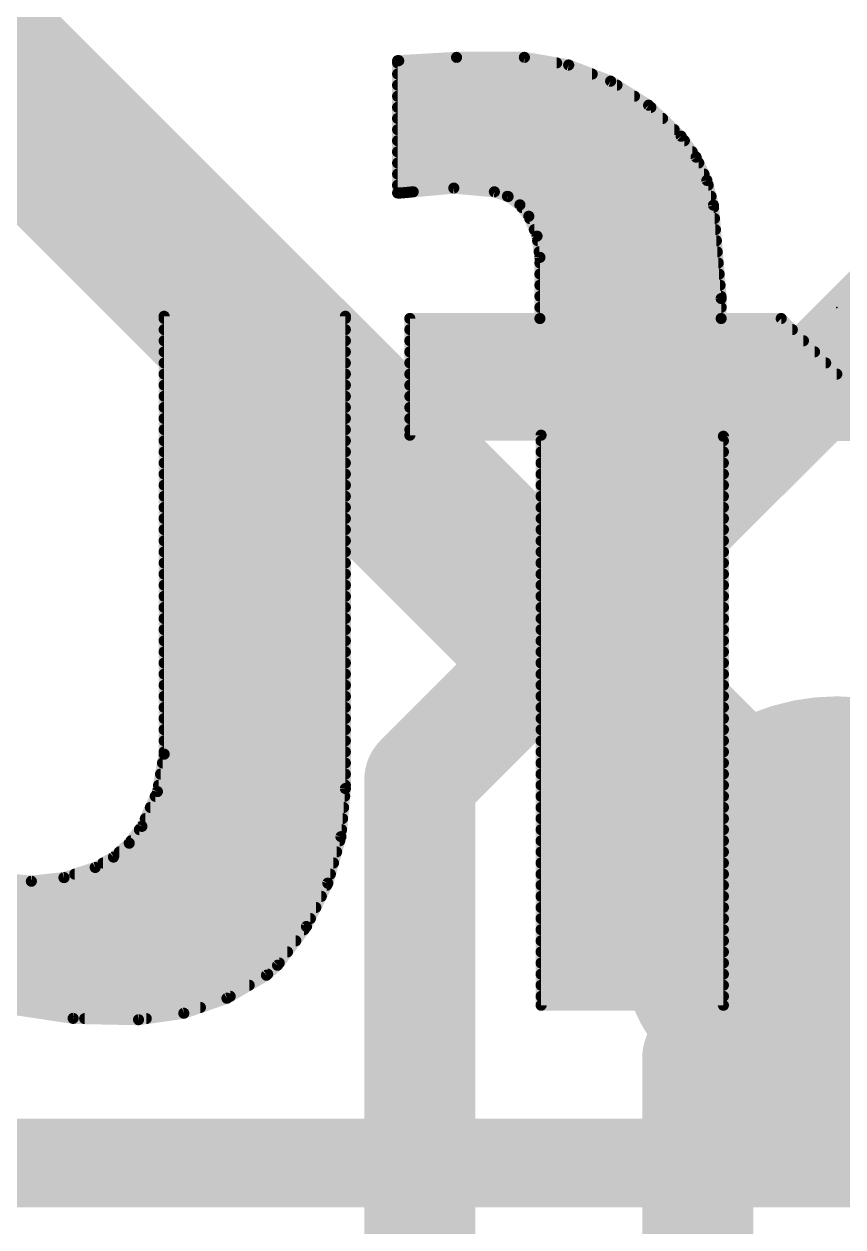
# Model space of a CAD drawing. Extents: x -33 to 74, y -11 to 28.
# Drawn here: x 17.193 to 19.064, y 11.868 to 14.618 of the extents above; entities that cross this region are included whole.
import ezdxf

# ---------------------------------------------------------------- set-up
doc = ezdxf.new("R2010")
doc.units = 0
for name, color, linetype in [('1', 12, 'CONTINUOUS'), ('16', 132, 'CONTINUOUS'), ('18', 110, 'CONTINUOUS'), ('21', 41, 'CONTINUOUS'), ('22', 40, 'CONTINUOUS'), ('23', 53, 'CONTINUOUS')]:
    doc.layers.add(name, color=color, linetype=linetype)

# ---------------------------------------------------------------- blocks, each defined once
blk = doc.blocks.new('ROUNDV')
at = {"const_width": 0.5}
blk.add_lwpolyline([(0, -0.25, 1), (0, 0.25, 1), (0, -0.25)], format="xyb", dxfattribs=at)

msp = doc.modelspace()

# ---------------------------------------------------------------- linework, layer by layer
at = {"layer": '1', "const_width": 0.254}
for points in [[(20.6375, 15.4305), (18.0975, 12.8905)], [(18.0975, 11.2903), (18.0975, 12.8905)], [(18.7325, 12.2555), (19.05, 12.573)], [(18.7325, 11.2903), (18.7325, 12.2555)]]:
    msp.add_lwpolyline(points, dxfattribs=at)
at = {"layer": '1', "const_width": 0.127}
for points in [[(18.161, 12.8905, 1), (18.034, 12.8905)], [(18.0526, 12.9354, 1), (18.1424, 12.8456)], [(19.0949, 12.5281, 1), (19.0051, 12.6179)], [(18.796, 12.2555, 1), (18.669, 12.2555)], [(18.6876, 12.3004, 1), (18.7774, 12.2106)]]:
    msp.add_lwpolyline(points, format="xyb", dxfattribs=at)
at = {"layer": '16', "const_width": 0.4064}
msp.add_lwpolyline([(19.05, 12.573), (16.51, 15.113)], dxfattribs=at)
at = {"layer": '16', "const_width": 0.2032}
msp.add_lwpolyline([(18.9782, 12.5012, 1), (19.1218, 12.6448)], format="xyb", dxfattribs=at)
at = {"layer": '21', "const_width": 0.2032}
msp.add_lwpolyline([(14.7193, 12.0142), (23.3807, 12.0142)], dxfattribs=at)
at = {"layer": '22', "const_width": 0.0127}
for points in [[(18.0467, 14.5403, 1), (18.0467, 14.5276)], [(18.0531, 14.5339, 1), (18.0404, 14.5339)], [(18.0488, 14.5402, 1), (18.0496, 14.5276)], [(18.0492, 14.5276, 1), (18.0492, 14.5403)], [(18.1813, 14.5479, 1), (18.1813, 14.5352)], [(18.1817, 14.5352, 1), (18.1809, 14.5478)], [(18.3374, 14.5478, 1), (18.3352, 14.5352)], [(18.3363, 14.5352, 1), (18.3363, 14.5479)], [(18.0467, 14.5351, 1), (18.0467, 14.5225)], [(18.41, 14.5225, 1), (18.41, 14.5351)], [(18.4398, 14.53, 1), (18.4352, 14.5181)], [(18.4364, 14.5178, 1), (18.4386, 14.5303)], [(18.0467, 14.5098, 1), (18.0467, 14.4971)], [(18.0467, 14.4844, 1), (18.0467, 14.4717)], [(18.4911, 14.4971, 1), (18.4911, 14.5098)], [(18.5368, 14.4925, 1), (18.53, 14.4818)], [(18.5311, 14.4812, 1), (18.5356, 14.4931)], [(18.5478, 14.4717, 1), (18.5478, 14.4844)], [(18.0467, 14.4589, 1), (18.0467, 14.4463)], [(18.5878, 14.4463, 1), (18.5878, 14.4589)], [(18.0467, 14.4336, 1), (18.0467, 14.4209)], [(18.6245, 14.4367, 1), (18.6157, 14.4275)], [(18.6167, 14.4268, 1), (18.6235, 14.4375)], [(18.6253, 14.4209, 1), (18.6253, 14.4336)], [(18.0467, 14.4082, 1), (18.0467, 14.3955)], [(18.6519, 14.3955, 1), (18.6519, 14.4082)], [(18.0467, 14.3827, 1), (18.0467, 14.3701)], [(18.6785, 14.3701, 1), (18.6785, 14.3827)], [(18.0467, 14.3574, 1), (18.0467, 14.3447)], [(18.6996, 14.3649, 1), (18.6892, 14.3575)], [(18.69, 14.3566, 1), (18.6988, 14.3658)], [(18.7017, 14.3447, 1), (18.7017, 14.3574)], [(18.0467, 14.332, 1), (18.0467, 14.3193)], [(18.7198, 14.3193, 1), (18.7198, 14.332)], [(18.7342, 14.3162, 1), (18.7227, 14.3108)], [(18.0467, 14.3065, 1), (18.0467, 14.2939)], [(18.7232, 14.3098, 1), (18.7336, 14.3172)], [(18.7346, 14.2939, 1), (18.7346, 14.3065)], [(18.0467, 14.2812, 1), (18.0467, 14.2685)], [(18.7465, 14.2685, 1), (18.7465, 14.2812)], [(18.7594, 14.262, 1), (18.7471, 14.2588)], [(18.0467, 14.2558, 1), (18.0467, 14.2431)], [(18.0467, 14.2379, 1), (18.0467, 14.2253)], [(18.0537, 14.2379, 1), (18.0549, 14.2253)], [(18.0543, 14.2253, 1), (18.0543, 14.2379)], [(18.0817, 14.2405, 1), (18.0829, 14.2279)], [(18.0829, 14.2279, 1), (18.0817, 14.2405)], [(18.1756, 14.2491, 1), (18.1744, 14.2365)], [(18.1756, 14.2365, 1), (18.1744, 14.2491)], [(18.2698, 14.2402, 1), (18.2656, 14.2282)], [(18.2671, 14.2279, 1), (18.2683, 14.2405)], [(18.7475, 14.2577, 1), (18.759, 14.2631)], [(18.7561, 14.2431, 1), (18.7561, 14.2558)], [(18.0404, 14.2316, 1), (18.0531, 14.2316)], [(18.2975, 14.2303, 1), (18.2975, 14.2177)], [(18.3027, 14.2287, 1), (18.2953, 14.2183)], [(18.297, 14.2175, 1), (18.3011, 14.2295)], [(18.331, 14.2083, 1), (18.321, 14.2004)], [(18.3223, 14.1992, 1), (18.3297, 14.2095)], [(18.7744, 14.2042, 1), (18.7618, 14.2032)], [(18.7628, 14.2177, 1), (18.7628, 14.2303)], [(18.3305, 14.205, 1), (18.3305, 14.1923)], [(18.3523, 14.1807, 1), (18.3405, 14.1759)], [(18.3414, 14.1744, 1), (18.3514, 14.1822)], [(18.762, 14.2021, 1), (18.7742, 14.2053)], [(18.7685, 14.1923, 1), (18.7685, 14.205)], [(18.3485, 14.1796, 1), (18.3485, 14.1669)], [(18.359, 14.1541, 1), (18.359, 14.1415)], [(18.7706, 14.1669, 1), (18.7706, 14.1796)], [(18.7727, 14.1415, 1), (18.7727, 14.1541)], [(18.3715, 14.1338, 1), (18.3589, 14.1321)], [(18.3593, 14.1305, 1), (18.371, 14.1354)], [(18.3666, 14.1288, 1), (18.3666, 14.1161)], [(18.7748, 14.1161, 1), (18.7748, 14.1288)], [(18.3701, 14.1034, 1), (18.3701, 14.0907)], [(18.7769, 14.0907, 1), (18.7769, 14.1034)], [(18.3782, 14.0843, 1), (18.3654, 14.0843)], [(18.3655, 14.0834, 1), (18.3781, 14.0852)], [(18.3718, 14.0779, 1), (18.3718, 14.0653)], [(18.7791, 14.0653, 1), (18.7791, 14.0779)], [(18.3718, 14.0526, 1), (18.3718, 14.0399)], [(18.7812, 14.0399, 1), (18.7812, 14.0526)], [(18.3718, 14.0272, 1), (18.3718, 14.0145)], [(18.7833, 14.0145, 1), (18.7833, 14.0272)], [(18.3718, 14.0017, 1), (18.3718, 13.9891)], [(18.7922, 13.9903, 1), (18.7795, 13.9903)], [(18.7795, 13.9898, 1), (18.7921, 13.9908)], [(18.7854, 13.9891, 1), (18.7854, 14.0017)], [(18.3718, 13.9764, 1), (18.3718, 13.9637)], [(18.7858, 13.9637, 1), (18.7858, 13.9764)], [(17.5197, 13.9497, 1), (17.5069, 13.9497)], [(17.5133, 13.951, 1), (17.5133, 13.9383)], [(17.5133, 13.956, 1), (17.5133, 13.9434)], [(17.9337, 13.9497, 1), (17.921, 13.9497)], [(17.9273, 13.9434, 1), (17.9273, 13.956)], [(17.9273, 13.9383, 1), (17.9273, 13.951)], [(18.081, 13.9446, 1), (18.0682, 13.9446)], [(18.0746, 13.951, 1), (18.0746, 13.9383)], [(18.3654, 13.9446, 1), (18.3782, 13.9446)], [(18.3718, 13.951, 1), (18.3718, 13.9383)], [(18.3718, 13.9383, 1), (18.3718, 13.951)], [(18.7858, 13.951, 1), (18.7858, 13.9383)], [(18.7795, 13.9446, 1), (18.7922, 13.9446)], [(18.7858, 13.9383, 1), (18.7858, 13.951)], [(18.9275, 13.9491, 1), (18.9185, 13.9401)], [(18.923, 13.9383, 1), (18.923, 13.951)], [(17.5133, 13.9255, 1), (17.5133, 13.9129)], [(17.9273, 13.9129, 1), (17.9273, 13.9255)], [(18.0746, 13.9255, 1), (18.0746, 13.9129)], [(18.9484, 13.9129, 1), (18.9484, 13.9255)], [(17.5133, 13.9002, 1), (17.5133, 13.8875)], [(17.9273, 13.8875, 1), (17.9273, 13.9002)], [(18.0746, 13.9002, 1), (18.0746, 13.8875)], [(18.9738, 13.8875, 1), (18.9738, 13.9002)], [(17.5133, 13.8748, 1), (17.5133, 13.8621)], [(17.9273, 13.8621, 1), (17.9273, 13.8748)], [(18.0746, 13.8748, 1), (18.0746, 13.8621)], [(18.9992, 13.8621, 1), (18.9992, 13.8748)], [(17.5133, 13.8493, 1), (17.5133, 13.8367)], [(17.5133, 13.8239, 1), (17.5133, 13.8113)], [(17.9273, 13.8367, 1), (17.9273, 13.8493)], [(17.9273, 13.8113, 1), (17.9273, 13.8239)], [(18.0746, 13.8493, 1), (18.0746, 13.8367)], [(18.0746, 13.8239, 1), (18.0746, 13.8113)], [(19.0246, 13.8367, 1), (19.0246, 13.8493)], [(19.05, 13.8113, 1), (19.05, 13.8239)], [(17.5133, 13.7986, 1), (17.5133, 13.7859)], [(17.9273, 13.7859, 1), (17.9273, 13.7986)], [(18.0746, 13.7986, 1), (18.0746, 13.7859)], [(17.5133, 13.7731, 1), (17.5133, 13.7605)], [(17.9273, 13.7605, 1), (17.9273, 13.7731)], [(18.0746, 13.7731, 1), (18.0746, 13.7605)], [(17.5133, 13.7477, 1), (17.5133, 13.7351)], [(17.9273, 13.7351, 1), (17.9273, 13.7477)], [(18.0746, 13.7477, 1), (18.0746, 13.7351)], [(17.5133, 13.7224, 1), (17.5133, 13.7097)], [(17.9273, 13.7097, 1), (17.9273, 13.7224)], [(18.0746, 13.7224, 1), (18.0746, 13.7097)], [(17.5133, 13.6969, 1), (17.5133, 13.6843)], [(17.9273, 13.6843, 1), (17.9273, 13.6969)], [(18.0746, 13.6969, 1), (18.0746, 13.6843)], [(17.5133, 13.6715, 1), (17.5133, 13.6589)], [(17.9273, 13.6589, 1), (17.9273, 13.6715)], [(18.0682, 13.6779, 1), (18.081, 13.6779)], [(18.0746, 13.6843, 1), (18.0746, 13.6716)], [(18.3808, 13.6779, 1), (18.3681, 13.6779)], [(18.3744, 13.6715, 1), (18.3744, 13.6589)], [(18.3744, 13.6716, 1), (18.3744, 13.6843)], [(18.7973, 13.6754, 1), (18.7845, 13.6754)], [(18.7909, 13.6817, 1), (18.7909, 13.6691)], [(18.7909, 13.6589, 1), (18.7909, 13.6715)], [(17.5133, 13.6462, 1), (17.5133, 13.6335)], [(17.9273, 13.6335, 1), (17.9273, 13.6462)], [(18.3744, 13.6462, 1), (18.3744, 13.6335)], [(18.7909, 13.6335, 1), (18.7909, 13.6462)], [(17.5133, 13.6207, 1), (17.5133, 13.6081)], [(17.9273, 13.6081, 1), (17.9273, 13.6207)], [(18.3744, 13.6207, 1), (18.3744, 13.6081)], [(18.7909, 13.6081, 1), (18.7909, 13.6207)], [(17.5133, 13.5953, 1), (17.5133, 13.5827)], [(17.9273, 13.5827, 1), (17.9273, 13.5953)], [(18.3744, 13.5953, 1), (18.3744, 13.5827)], [(18.7909, 13.5827, 1), (18.7909, 13.5953)], [(17.5133, 13.57, 1), (17.5133, 13.5573)], [(17.9273, 13.5573, 1), (17.9273, 13.57)], [(18.3744, 13.57, 1), (18.3744, 13.5573)], [(18.7909, 13.5573, 1), (18.7909, 13.57)], [(17.5133, 13.5445, 1), (17.5133, 13.5319)], [(17.9273, 13.5319, 1), (17.9273, 13.5445)], [(18.3744, 13.5445, 1), (18.3744, 13.5319)], [(18.7909, 13.5319, 1), (18.7909, 13.5445)], [(17.5133, 13.5191, 1), (17.5133, 13.5065)], [(17.9273, 13.5065, 1), (17.9273, 13.5191)], [(18.3744, 13.5191, 1), (18.3744, 13.5065)], [(18.7909, 13.5065, 1), (18.7909, 13.5191)], [(17.5133, 13.4938, 1), (17.5133, 13.4811)], [(17.5133, 13.4684, 1), (17.5133, 13.4557)], [(17.9273, 13.4811, 1), (17.9273, 13.4938)], [(17.9273, 13.4557, 1), (17.9273, 13.4684)], [(18.3744, 13.4938, 1), (18.3744, 13.4811)], [(18.3744, 13.4684, 1), (18.3744, 13.4557)], [(18.7909, 13.4811, 1), (18.7909, 13.4938)], [(18.7909, 13.4557, 1), (18.7909, 13.4684)], [(17.5133, 13.4429, 1), (17.5133, 13.4303)], [(17.9273, 13.4303, 1), (17.9273, 13.4429)], [(18.3744, 13.4429, 1), (18.3744, 13.4303)], [(18.7909, 13.4303, 1), (18.7909, 13.4429)], [(17.5133, 13.4176, 1), (17.5133, 13.4049)], [(17.9273, 13.4049, 1), (17.9273, 13.4176)], [(18.3744, 13.4176, 1), (18.3744, 13.4049)], [(18.7909, 13.4049, 1), (18.7909, 13.4176)], [(17.5133, 13.3922, 1), (17.5133, 13.3795)], [(17.9273, 13.3795, 1), (17.9273, 13.3922)], [(18.3744, 13.3922, 1), (18.3744, 13.3795)], [(18.7909, 13.3795, 1), (18.7909, 13.3922)], [(17.5133, 13.3667, 1), (17.5133, 13.3541)], [(17.9273, 13.3541, 1), (17.9273, 13.3667)], [(18.3744, 13.3667, 1), (18.3744, 13.3541)], [(18.7909, 13.3541, 1), (18.7909, 13.3667)], [(17.5133, 13.3414, 1), (17.5133, 13.3287)], [(17.9273, 13.3287, 1), (17.9273, 13.3414)], [(18.3744, 13.3414, 1), (18.3744, 13.3287)], [(18.7909, 13.3287, 1), (18.7909, 13.3414)], [(17.5133, 13.316, 1), (17.5133, 13.3033)], [(17.9273, 13.3033, 1), (17.9273, 13.316)], [(18.3744, 13.316, 1), (18.3744, 13.3033)], [(18.7909, 13.3033, 1), (18.7909, 13.316)], [(17.5133, 13.2905, 1), (17.5133, 13.2779)], [(17.9273, 13.2779, 1), (17.9273, 13.2905)], [(18.3744, 13.2905, 1), (18.3744, 13.2779)], [(18.7909, 13.2779, 1), (18.7909, 13.2905)], [(17.5133, 13.2652, 1), (17.5133, 13.2525)], [(17.9273, 13.2525, 1), (17.9273, 13.2652)], [(18.3744, 13.2652, 1), (18.3744, 13.2525)], [(18.7909, 13.2525, 1), (18.7909, 13.2652)], [(17.5133, 13.2398, 1), (17.5133, 13.2271)], [(17.9273, 13.2271, 1), (17.9273, 13.2398)], [(18.3744, 13.2398, 1), (18.3744, 13.2271)], [(18.7909, 13.2271, 1), (18.7909, 13.2398)], [(17.5133, 13.2143, 1), (17.5133, 13.2017)], [(17.9273, 13.2017, 1), (17.9273, 13.2143)], [(18.3744, 13.2143, 1), (18.3744, 13.2017)], [(18.7909, 13.2017, 1), (18.7909, 13.2143)], [(17.5133, 13.189, 1), (17.5133, 13.1763)], [(17.9273, 13.1763, 1), (17.9273, 13.189)], [(18.3744, 13.189, 1), (18.3744, 13.1763)], [(18.7909, 13.1763, 1), (18.7909, 13.189)], [(17.5133, 13.1636, 1), (17.5133, 13.1509)], [(17.5133, 13.1381, 1), (17.5133, 13.1255)], [(17.9273, 13.1509, 1), (17.9273, 13.1636)], [(17.9273, 13.1255, 1), (17.9273, 13.1381)], [(18.3744, 13.1636, 1), (18.3744, 13.1509)], [(18.3744, 13.1381, 1), (18.3744, 13.1255)], [(18.7909, 13.1509, 1), (18.7909, 13.1636)], [(18.7909, 13.1255, 1), (18.7909, 13.1381)], [(17.5133, 13.1128, 1), (17.5133, 13.1001)], [(17.9273, 13.1001, 1), (17.9273, 13.1128)], [(18.3744, 13.1128, 1), (18.3744, 13.1001)], [(18.7909, 13.1001, 1), (18.7909, 13.1128)], [(17.5133, 13.0874, 1), (17.5133, 13.0747)], [(17.9273, 13.0747, 1), (17.9273, 13.0874)], [(18.3744, 13.0874, 1), (18.3744, 13.0747)], [(18.7909, 13.0747, 1), (18.7909, 13.0874)], [(17.5133, 13.0619, 1), (17.5133, 13.0493)], [(17.9273, 13.0493, 1), (17.9273, 13.0619)], [(18.3744, 13.0619, 1), (18.3744, 13.0493)], [(18.7909, 13.0493, 1), (18.7909, 13.0619)], [(17.5133, 13.0366, 1), (17.5133, 13.0239)], [(17.9273, 13.0239, 1), (17.9273, 13.0366)], [(18.3744, 13.0366, 1), (18.3744, 13.0239)], [(18.7909, 13.0239, 1), (18.7909, 13.0366)], [(17.5133, 13.0112, 1), (17.5133, 12.9985)], [(17.9273, 12.9985, 1), (17.9273, 13.0112)], [(18.3744, 13.0112, 1), (18.3744, 12.9985)], [(18.7909, 12.9985, 1), (18.7909, 13.0112)], [(17.5133, 12.9857, 1), (17.5133, 12.9731)], [(17.9273, 12.9731, 1), (17.9273, 12.9857)], [(18.3744, 12.9857, 1), (18.3744, 12.9731)], [(18.7909, 12.9731, 1), (18.7909, 12.9857)], [(17.5133, 12.9604, 1), (17.5133, 12.9477)], [(17.5069, 12.9489, 1), (17.5197, 12.9489)], [(17.5196, 12.9478, 1), (17.507, 12.95)], [(17.9273, 12.9477, 1), (17.9273, 12.9604)], [(18.3744, 12.9604, 1), (18.3744, 12.9477)], [(18.7909, 12.9477, 1), (18.7909, 12.9604)], [(17.5097, 12.935, 1), (17.5097, 12.9223)], [(17.9273, 12.9223, 1), (17.9273, 12.935)], [(18.3744, 12.935, 1), (18.3744, 12.9223)], [(18.7909, 12.9223, 1), (18.7909, 12.935)], [(17.5051, 12.9095, 1), (17.5051, 12.8969)], [(17.9273, 12.8969, 1), (17.9273, 12.9095)], [(18.3744, 12.9095, 1), (18.3744, 12.8969)], [(18.7909, 12.8969, 1), (18.7909, 12.9095)], [(17.4917, 12.8644, 1), (17.5042, 12.8621)], [(17.5038, 12.8607, 1), (17.4922, 12.8658)], [(17.5006, 12.8841, 1), (17.5006, 12.8715)], [(17.9336, 12.8696, 1), (17.921, 12.8708)], [(17.921, 12.8702, 1), (17.9337, 12.8702)], [(17.9273, 12.8715, 1), (17.9273, 12.8841)], [(18.3744, 12.8841, 1), (18.3744, 12.8715)], [(18.7909, 12.8715, 1), (18.7909, 12.8841)], [(17.4931, 12.8588, 1), (17.4931, 12.8461)], [(17.9257, 12.8461, 1), (17.9257, 12.8588)], [(18.3744, 12.8588, 1), (18.3744, 12.8461)], [(18.7909, 12.8461, 1), (18.7909, 12.8588)], [(17.4704, 12.8079, 1), (17.4704, 12.7953)], [(17.4818, 12.8333, 1), (17.4818, 12.8207)], [(17.921, 12.7953, 1), (17.921, 12.8079)], [(17.9233, 12.8207, 1), (17.9233, 12.8333)], [(18.3744, 12.8333, 1), (18.3744, 12.8207)], [(18.3744, 12.8079, 1), (18.3744, 12.7953)], [(18.7909, 12.8207, 1), (18.7909, 12.8333)], [(18.7909, 12.7953, 1), (18.7909, 12.8079)], [(17.4568, 12.7826, 1), (17.4568, 12.7699)], [(17.4567, 12.7864, 1), (17.4683, 12.7812)], [(17.4676, 12.78, 1), (17.4574, 12.7876)], [(17.9187, 12.7699, 1), (17.9187, 12.7826)], [(18.3744, 12.7826, 1), (18.3744, 12.7699)], [(18.7909, 12.7699, 1), (18.7909, 12.7826)], [(17.4378, 12.7406, 1), (17.4294, 12.7501)], [(17.4377, 12.7571, 1), (17.4377, 12.7445)], [(17.9109, 12.7608, 1), (17.9235, 12.7596)], [(17.9233, 12.7585, 1), (17.9111, 12.7619)], [(17.9145, 12.7445, 1), (17.9145, 12.7571)], [(18.3744, 12.7571, 1), (18.3744, 12.7445)], [(18.7909, 12.7445, 1), (18.7909, 12.7571)], [(17.411, 12.7317, 1), (17.411, 12.7191)], [(17.4286, 12.7492, 1), (17.4387, 12.7415)], [(17.9074, 12.7191, 1), (17.9074, 12.7317)], [(18.3744, 12.7317, 1), (18.3744, 12.7191)], [(18.7909, 12.7191, 1), (18.7909, 12.7317)], [(17.3737, 12.7064, 1), (17.3737, 12.6937)], [(17.3934, 12.7183, 1), (17.4018, 12.7088)], [(17.4007, 12.7081, 1), (17.3944, 12.7191)], [(17.9002, 12.6937, 1), (17.9002, 12.7064)], [(18.3744, 12.7064, 1), (18.3744, 12.6937)], [(18.7909, 12.6937, 1), (18.7909, 12.7064)], [(17.2825, 12.6727, 1), (17.2865, 12.6606)], [(17.2852, 12.6603, 1), (17.2838, 12.673)], [(17.309, 12.6809, 1), (17.309, 12.6683)], [(17.3527, 12.6953, 1), (17.3589, 12.6843)], [(17.3578, 12.6838, 1), (17.3538, 12.6958)], [(17.8931, 12.6683, 1), (17.8931, 12.6809)], [(18.3744, 12.6809, 1), (18.3744, 12.6683)], [(18.7909, 12.6683, 1), (18.7909, 12.6809)], [(17.2093, 12.6647, 1), (17.2107, 12.6521)], [(17.2094, 12.6521, 1), (17.2106, 12.6647)], [(17.8811, 12.6556, 1), (17.8934, 12.6522)], [(17.8929, 12.6511, 1), (17.8815, 12.6567)], [(17.8849, 12.6429, 1), (17.8849, 12.6555)], [(18.3744, 12.6555, 1), (18.3744, 12.6429)], [(18.7909, 12.6429, 1), (18.7909, 12.6555)], [(17.8724, 12.6175, 1), (17.8724, 12.6302)], [(18.3744, 12.6302, 1), (18.3744, 12.6175)], [(18.7909, 12.6175, 1), (18.7909, 12.6302)], [(17.8599, 12.5921, 1), (17.8599, 12.6047)], [(18.3744, 12.6047, 1), (18.3744, 12.5921)], [(18.7909, 12.5921, 1), (18.7909, 12.6047)], [(17.8435, 12.551, 1), (17.8333, 12.5586)], [(17.8474, 12.5667, 1), (17.8474, 12.5793)], [(18.3744, 12.5793, 1), (18.3744, 12.5667)], [(18.7909, 12.5667, 1), (18.7909, 12.5793)], [(17.8327, 12.5576, 1), (17.8441, 12.552)], [(17.833, 12.5413, 1), (17.833, 12.554)], [(18.3744, 12.554, 1), (18.3744, 12.5413)], [(18.7909, 12.5413, 1), (18.7909, 12.554)], [(17.8141, 12.5159, 1), (17.8141, 12.5285)], [(18.3744, 12.5285, 1), (18.3744, 12.5159)], [(18.7909, 12.5159, 1), (18.7909, 12.5285)], [(17.7762, 12.4651, 1), (17.7762, 12.4778)], [(17.7951, 12.4905, 1), (17.7951, 12.5031)], [(18.3744, 12.4778, 1), (18.3744, 12.4651)], [(18.3744, 12.5031, 1), (18.3744, 12.4905)], [(18.7909, 12.4905, 1), (18.7909, 12.5031)], [(18.7909, 12.4651, 1), (18.7909, 12.4778)], [(17.7502, 12.438, 1), (17.7438, 12.449)], [(17.7498, 12.4397, 1), (17.7498, 12.4523)], [(17.7673, 12.4701, 1), (17.7775, 12.4625)], [(17.7766, 12.4616, 1), (17.7682, 12.471)], [(18.3744, 12.4523, 1), (18.3744, 12.4397)], [(18.7909, 12.4397, 1), (18.7909, 12.4523)], [(17.7077, 12.4143, 1), (17.7077, 12.4269)], [(17.7428, 12.4482, 1), (17.7512, 12.4388)], [(18.3744, 12.4269, 1), (18.3744, 12.4143)], [(18.7909, 12.4143, 1), (18.7909, 12.4269)], [(17.6536, 12.3964, 1), (17.66, 12.3854)], [(17.6589, 12.3849, 1), (17.6547, 12.3969)], [(17.6642, 12.3889, 1), (17.6642, 12.4016)], [(18.3744, 12.4016, 1), (18.3744, 12.3889)], [(18.7909, 12.3889, 1), (18.7909, 12.4016)], [(17.5961, 12.3635, 1), (17.5961, 12.3762)], [(18.3681, 12.3749, 1), (18.3808, 12.3749)], [(18.3744, 12.3812, 1), (18.3744, 12.3686)], [(18.7845, 12.3749, 1), (18.7973, 12.3749)], [(18.7909, 12.3686, 1), (18.7909, 12.3812)], [(17.3056, 12.3513, 1), (17.3053, 12.3386)], [(17.3045, 12.3387, 1), (17.3064, 12.3512)], [(17.3318, 12.3507, 1), (17.3318, 12.3381)], [(17.454, 12.3482, 1), (17.4558, 12.3356)], [(17.4548, 12.3356, 1), (17.455, 12.3482)], [(17.4725, 12.3381, 1), (17.4725, 12.3507)], [(17.5562, 12.3626, 1), (17.5603, 12.3506)], [(17.5591, 12.3503, 1), (17.5573, 12.3629)]]:
    msp.add_lwpolyline(points, format="xyb", dxfattribs=at)
at = {"layer": '22', "const_width": 0.0254}
for points in [[(18.0492, 14.5339), (18.0467, 14.5339)], [(18.0467, 14.5339), (18.0467, 14.2316)], [(18.1813, 14.5415), (18.0492, 14.5339)], [(18.3363, 14.5415), (18.1813, 14.5415)], [(18.4375, 14.5241), (18.3363, 14.5415)], [(18.0467, 14.5288), (18.41, 14.5288)], [(18.5334, 14.4871), (18.4375, 14.5241)], [(18.0467, 14.5034), (18.4911, 14.5034)], [(18.0467, 14.478), (18.5478, 14.478)], [(18.6201, 14.4321), (18.5334, 14.4871)], [(18.0467, 14.4526), (18.5878, 14.4526)], [(18.0467, 14.4272), (18.6253, 14.4272)], [(18.6944, 14.3612), (18.6201, 14.4321)], [(18.0467, 14.4018), (18.6519, 14.4018)], [(18.0467, 14.3764), (18.6785, 14.3764)], [(18.0467, 14.351), (18.7017, 14.351)], [(18.7284, 14.3135), (18.6944, 14.3612)], [(18.0467, 14.3256), (18.7198, 14.3256)], [(18.7533, 14.2604), (18.7284, 14.3135)], [(18.0467, 14.3002), (18.7346, 14.3002)], [(18.0467, 14.2748), (18.7465, 14.2748)], [(18.7681, 14.2037), (18.7533, 14.2604)], [(18.0467, 14.2494), (18.7561, 14.2494)], [(18.0467, 14.2316), (18.0543, 14.2316)], [(18.0543, 14.2316), (18.0823, 14.2342)], [(18.0823, 14.2342), (18.175, 14.2428)], [(18.175, 14.2428), (18.2677, 14.2342)], [(18.2677, 14.2342), (18.299, 14.2235)], [(18.2975, 14.224), (18.7628, 14.224)], [(18.299, 14.2235), (18.326, 14.2043)], [(18.326, 14.2043), (18.3464, 14.1783)], [(18.7858, 13.9903), (18.7681, 14.2037)], [(18.3305, 14.1986), (18.7685, 14.1986)], [(18.3464, 14.1783), (18.3652, 14.1329)], [(18.3485, 14.1732), (18.7706, 14.1732)], [(18.359, 14.1478), (18.7727, 14.1478)], [(18.3652, 14.1329), (18.3718, 14.0843)], [(18.3666, 14.1224), (18.7748, 14.1224)], [(18.3701, 14.097), (18.7769, 14.097)], [(18.3718, 14.0843), (18.3718, 13.9446)], [(18.3718, 14.0716), (18.7791, 14.0716)], [(18.3718, 14.0462), (18.7812, 14.0462)], [(18.3718, 14.0208), (18.7833, 14.0208)], [(18.3718, 13.9954), (18.7854, 13.9954)], [(18.7858, 13.9446), (18.7858, 13.9903)], [(18.3718, 13.97), (18.7858, 13.97)], [(17.5133, 12.9489), (17.5133, 13.9497)], [(17.5133, 13.9497), (17.9273, 13.9497)], [(17.5133, 13.9446), (17.9273, 13.9446)], [(17.9273, 13.9497), (17.9273, 12.8702)], [(18.3718, 13.9446), (18.0746, 13.9446)], [(18.0746, 13.9446), (18.0746, 13.6779)], [(18.3718, 13.9446), (18.7858, 13.9446)], [(18.923, 13.9446), (18.7858, 13.9446)], [(19.1897, 13.6779), (18.923, 13.9446)], [(17.5133, 13.9192), (17.9273, 13.9192)], [(18.0746, 13.9192), (18.9484, 13.9192)], [(17.5133, 13.8938), (17.9273, 13.8938)], [(18.0746, 13.8938), (18.9738, 13.8938)], [(17.5133, 13.8684), (17.9273, 13.8684)], [(18.0746, 13.8684), (18.9992, 13.8684)], [(17.5133, 13.843), (17.9273, 13.843)], [(17.5133, 13.8176), (17.9273, 13.8176)], [(18.0746, 13.843), (19.0246, 13.843)], [(18.0746, 13.8176), (19.05, 13.8176)], [(17.5133, 13.7922), (17.9273, 13.7922)], [(18.0746, 13.7922), (19.0754, 13.7922)], [(17.5133, 13.7668), (17.9273, 13.7668)], [(18.0746, 13.7668), (19.1008, 13.7668)], [(17.5133, 13.7414), (17.9273, 13.7414)], [(18.0746, 13.7414), (19.1262, 13.7414)], [(17.5133, 13.716), (17.9273, 13.716)], [(18.0746, 13.716), (19.1516, 13.716)], [(17.5133, 13.6906), (17.9273, 13.6906)], [(18.0746, 13.6906), (19.177, 13.6906)], [(17.5133, 13.6652), (17.9273, 13.6652)], [(18.0746, 13.6779), (18.3744, 13.6779)], [(18.3744, 13.6779), (18.3744, 12.3749)], [(18.3744, 13.6652), (18.7909, 13.6652)], [(18.7909, 13.6754), (19.1897, 13.6779)], [(18.7909, 12.3749), (18.7909, 13.6754)], [(17.5133, 13.6398), (17.9273, 13.6398)], [(18.3744, 13.6398), (18.7909, 13.6398)], [(17.5133, 13.6144), (17.9273, 13.6144)], [(18.3744, 13.6144), (18.7909, 13.6144)], [(17.5133, 13.589), (17.9273, 13.589)], [(18.3744, 13.589), (18.7909, 13.589)], [(17.5133, 13.5636), (17.9273, 13.5636)], [(18.3744, 13.5636), (18.7909, 13.5636)], [(17.5133, 13.5382), (17.9273, 13.5382)], [(18.3744, 13.5382), (18.7909, 13.5382)], [(17.5133, 13.5128), (17.9273, 13.5128)], [(18.3744, 13.5128), (18.7909, 13.5128)], [(17.5133, 13.4874), (17.9273, 13.4874)], [(17.5133, 13.462), (17.9273, 13.462)], [(18.3744, 13.4874), (18.7909, 13.4874)], [(18.3744, 13.462), (18.7909, 13.462)], [(17.5133, 13.4366), (17.9273, 13.4366)], [(18.3744, 13.4366), (18.7909, 13.4366)], [(17.5133, 13.4112), (17.9273, 13.4112)], [(18.3744, 13.4112), (18.7909, 13.4112)], [(17.5133, 13.3858), (17.9273, 13.3858)], [(18.3744, 13.3858), (18.7909, 13.3858)], [(17.5133, 13.3604), (17.9273, 13.3604)], [(18.3744, 13.3604), (18.7909, 13.3604)], [(17.5133, 13.335), (17.9273, 13.335)], [(18.3744, 13.335), (18.7909, 13.335)], [(17.5133, 13.3096), (17.9273, 13.3096)], [(18.3744, 13.3096), (18.7909, 13.3096)], [(17.5133, 13.2842), (17.9273, 13.2842)], [(18.3744, 13.2842), (18.7909, 13.2842)], [(17.5133, 13.2588), (17.9273, 13.2588)], [(18.3744, 13.2588), (18.7909, 13.2588)], [(17.5133, 13.2334), (17.9273, 13.2334)], [(18.3744, 13.2334), (18.7909, 13.2334)], [(17.5133, 13.208), (17.9273, 13.208)], [(18.3744, 13.208), (18.7909, 13.208)], [(17.5133, 13.1826), (17.9273, 13.1826)], [(18.3744, 13.1826), (18.7909, 13.1826)], [(17.5133, 13.1572), (17.9273, 13.1572)], [(17.5133, 13.1318), (17.9273, 13.1318)], [(18.3744, 13.1572), (18.7909, 13.1572)], [(18.3744, 13.1318), (18.7909, 13.1318)], [(17.5133, 13.1064), (17.9273, 13.1064)], [(18.3744, 13.1064), (18.7909, 13.1064)], [(17.5133, 13.081), (17.9273, 13.081)], [(18.3744, 13.081), (18.7909, 13.081)], [(17.5133, 13.0556), (17.9273, 13.0556)], [(18.3744, 13.0556), (18.7909, 13.0556)], [(17.5133, 13.0302), (17.9273, 13.0302)], [(18.3744, 13.0302), (18.7909, 13.0302)], [(17.5133, 13.0048), (17.9273, 13.0048)], [(18.3744, 13.0048), (18.7909, 13.0048)], [(17.5133, 12.9794), (17.9273, 12.9794)], [(18.3744, 12.9794), (18.7909, 12.9794)], [(17.498, 12.8632), (17.5133, 12.9489)], [(17.5133, 12.954), (17.9273, 12.954)], [(18.3744, 12.954), (18.7909, 12.954)], [(17.5097, 12.9286), (17.9273, 12.9286)], [(18.3744, 12.9286), (18.7909, 12.9286)], [(17.5051, 12.9032), (17.9273, 12.9032)], [(18.3744, 12.9032), (18.7909, 12.9032)], [(17.4625, 12.7838), (17.498, 12.8632)], [(17.5006, 12.8778), (17.9273, 12.8778)], [(17.9273, 12.8702), (17.9172, 12.7602)], [(18.3744, 12.8778), (18.7909, 12.8778)], [(17.4931, 12.8524), (17.9257, 12.8524)], [(18.3744, 12.8524), (18.7909, 12.8524)], [(17.4704, 12.8016), (17.921, 12.8016)], [(17.4818, 12.827), (17.9233, 12.827)], [(18.3744, 12.827), (18.7909, 12.827)], [(18.3744, 12.8016), (18.7909, 12.8016)], [(17.4336, 12.7454), (17.4625, 12.7838)], [(17.4568, 12.7762), (17.9187, 12.7762)], [(18.3744, 12.7762), (18.7909, 12.7762)], [(17.3976, 12.7136), (17.4336, 12.7454)], [(17.4377, 12.7508), (17.9145, 12.7508)], [(17.9172, 12.7602), (17.8872, 12.6539)], [(18.3744, 12.7508), (18.7909, 12.7508)], [(17.411, 12.7254), (17.9074, 12.7254)], [(18.3744, 12.7254), (18.7909, 12.7254)], [(17.3558, 12.6898), (17.3976, 12.7136)], [(17.3737, 12.7), (17.9002, 12.7)], [(18.3744, 12.7), (18.7909, 12.7)], [(17.1354, 12.6654), (17.21, 12.6584)], [(17.21, 12.6584), (17.2845, 12.6667)], [(17.2845, 12.6667), (17.3558, 12.6898)], [(17.309, 12.6746), (17.8931, 12.6746)], [(18.3744, 12.6746), (18.7909, 12.6746)], [(16.4567, 12.6492), (17.8849, 12.6492)], [(17.8872, 12.6539), (17.8384, 12.5548)], [(18.3744, 12.6492), (18.7909, 12.6492)], [(16.4567, 12.6238), (17.8724, 12.6238)], [(18.3744, 12.6238), (18.7909, 12.6238)], [(16.8786, 12.5984), (17.8599, 12.5984)], [(18.3744, 12.5984), (18.7909, 12.5984)], [(16.8987, 12.573), (17.8474, 12.573)], [(17.8384, 12.5548), (17.7724, 12.4663)], [(18.3744, 12.573), (18.7909, 12.573)], [(16.9188, 12.5476), (17.833, 12.5476)], [(18.3744, 12.5476), (18.7909, 12.5476)], [(16.9415, 12.5222), (17.8141, 12.5222)], [(18.3744, 12.5222), (18.7909, 12.5222)], [(16.9682, 12.4968), (17.7951, 12.4968)], [(16.995, 12.4714), (17.7762, 12.4714)], [(18.3744, 12.4968), (18.7909, 12.4968)], [(18.3744, 12.4714), (18.7909, 12.4714)], [(17.0245, 12.446), (17.7498, 12.446)], [(17.747, 12.4435), (17.6568, 12.3909)], [(17.7724, 12.4663), (17.747, 12.4435)], [(18.3744, 12.446), (18.7909, 12.446)], [(17.0603, 12.4206), (17.7077, 12.4206)], [(18.3744, 12.4206), (18.7909, 12.4206)], [(17.0962, 12.3952), (17.6642, 12.3952)], [(17.6568, 12.3909), (17.5582, 12.3566)], [(18.3744, 12.3952), (18.7909, 12.3952)], [(17.1496, 12.3698), (17.5961, 12.3698)], [(17.3055, 12.3449), (17.1577, 12.3673)], [(18.3744, 12.3749), (18.7909, 12.3749)], [(17.4549, 12.3419), (17.3055, 12.3449)], [(17.3318, 12.3444), (17.4725, 12.3444)], [(17.5582, 12.3566), (17.4549, 12.3419)]]:
    msp.add_lwpolyline(points, dxfattribs=at)
at = {"layer": '23'}
msp.add_point((19.05, 13.97), dxfattribs=at)

# ---------------------------------------------------------------- block references
at = {"layer": '18', "xscale": 1.016, "yscale": 1.016}
msp.add_blockref('ROUNDV', (19.05, 12.573), dxfattribs=at)
msp.add_blockref('ROUNDV', (19.05, 12.573), dxfattribs=at)

doc.saveas('drawing.dxf')
